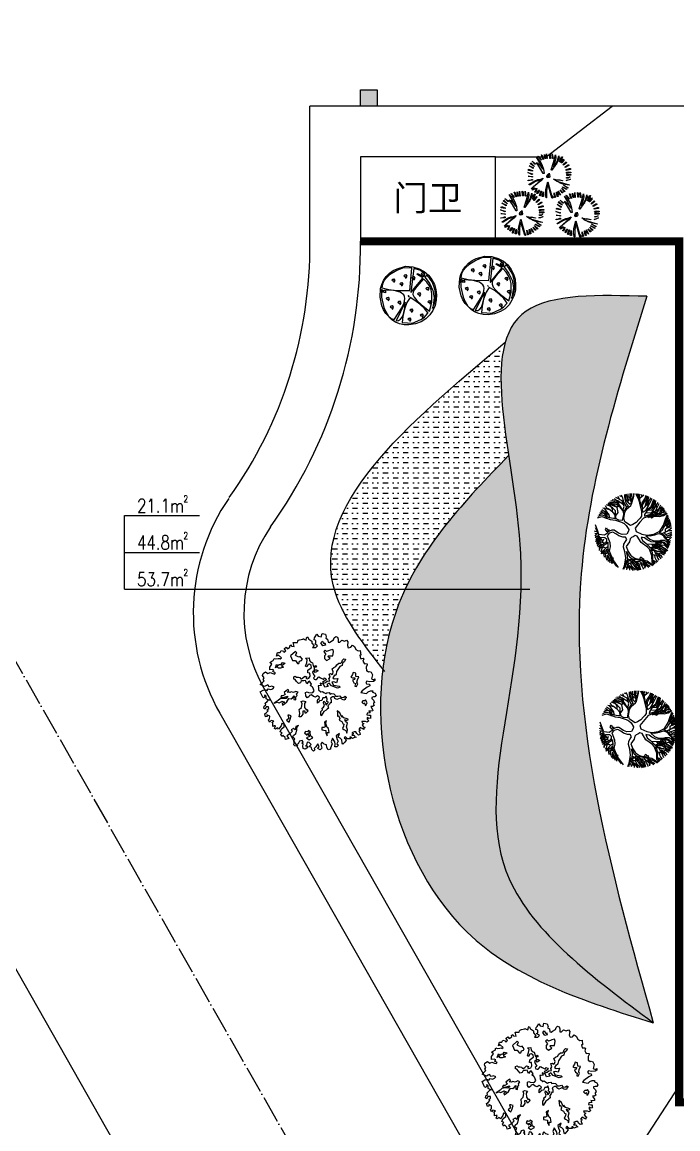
# Model space of a CAD drawing. Extents: x 1035948 to 1665131, y -158296 to 142149.
# Drawn here: x 1345155 to 1368461, y -59443 to -20117 of the extents above; entities that cross this region are included whole.
import ezdxf
from ezdxf.enums import TextEntityAlignment as Align

# ---------------------------------------------------------------- set-up
doc = ezdxf.new("R2010")
doc.units = 0
doc.header["$LTSCALE"] = 200
doc.header["$MEASUREMENT"] = 0
doc.linetypes.add('ACAD_ISO04W100', pattern=[30.5, 24, -3, 0.5, -3])
doc.layers.get('0').update_dxf_attribs({"linetype": 'CONTINUOUS'})
for name, color, linetype in [('CH3', 7, 'CONTINUOUS'), ('DL', 21, 'CONTINUOUS'), ('PUB_TEXT', 7, 'CONTINUOUS'), ('ZXX', 6, 'ACAD_ISO04W100'), ('合欢', 7, 'CONTINUOUS'), ('尾', 7, 'CONTINUOUS'), ('广玉兰', 7, 'CONTINUOUS'), ('枸骨球', 7, 'CONTINUOUS'), ('桂花', 7, 'CONTINUOUS'), ('紫鹃', 7, 'CONTINUOUS'), ('蜀桧柏', 7, 'CONTINUOUS')]:
    doc.layers.add(name, color=color, linetype=linetype)
doc.styles.add('_HZTXT', font='txt.shx', dxfattribs={"width": 0.8, "bigfont": 'hztxt.shx'})
doc.styles.add('H1', font='SimSun.ttf')

# ---------------------------------------------------------------- blocks, each defined once
blk = doc.blocks.new('ZW02')
at = {"layer": '广玉兰', "color": 3}
for p, q in [((-1127, 834), (-1456, 1053)), ((-1348, 1143), (-1127, 834)), ((-1039, 1258), (-1172, 1337)), ((-951, 1063), (-1039, 1258)), ((-951, 957), (-951, 1063))]:
    blk.add_line(p, q, dxfattribs=at)
for points in [[(-374, 1775), (-381, 1677), (-360, 1549), (-332, 1429), (-276, 1332), (-199, 1257), (-241, 1204), (-332, 1106), (-388, 994), (-486, 1069), (-570, 1204), (-676, 1362), (-879, 1384), (-1089, 1414)], [(-754, 1492), (-855, 1594)], [(-449, 1040), (-395, 1212), (-479, 1482), (-787, 1630)], [(-611, 1545), (-681, 1680)], [(-464, 1644), (-594, 1714)], [(-269, 1174), (-402, 1407), (-451, 1617), (-514, 1742)], [(152, 1824), (264, 1580), (313, 1444), (348, 1287), (425, 971), (432, 753), (367, 657), (296, 586), (173, 445), (18, 355), (-94, 310), (-367, 483), (-409, 633), (-358, 940), (-269, 1099), (-73, 1257), (-38, 1324), (60, 1700), (82, 1827)], [(39, 1827), (32, 1707), (-3, 1595), (-66, 1399), (-115, 1309), (-220, 1399), (-304, 1542), (-332, 1677), (-332, 1775)], [(-203, 1506), (-300, 1796)], [(-181, 1366), (-220, 1610), (-200, 1812)], [(-58, 1424), (-94, 1519), (-115, 1821)], [(-98, 1587), (-45, 1707), (-45, 1826)], [(201, 1820), (313, 1587), (418, 1174), (460, 1384), (621, 1625), (628, 1722)], [(369, 1617), (269, 1813)], [(318, 1718), (381, 1795)], [(337, 1494), (369, 1617), (543, 1756)], [(445, 1678), (444, 1782)], [(670, 1715), (663, 1572), (558, 1429), (467, 1272), (460, 1069), (495, 934), (635, 1024), (888, 1212), (1007, 1557)], [(462, 1060), (698, 1309), (773, 1673)], [(599, 1204), (729, 1699)], [(628, 1019), (740, 1204), (936, 1592)], [(710, 1364), (880, 1622)], [(-1285, 1257), (-1229, 1151), (-1117, 1099), (-984, 994), (-844, 825), (-818, 639), (-898, 639), (-1083, 666), (-1299, 753), (-1412, 791), (-1482, 791), (-1636, 731)], [(-1065, 1046), (-1397, 1132)], [(-1145, 1377), (-949, 1347), (-781, 1317), (-711, 1302), (-633, 1212), (-535, 1090), (-447, 966), (-429, 825), (-479, 551), (-647, 566), (-765, 622), (-802, 821), (-809, 1010), (-951, 1152), (-1065, 1222), (-1236, 1287)], [(-799, 754), (-677, 922), (-725, 1159), (-1092, 1399)], [(-803, 1200), (-1092, 1311)], [(-717, 1366), (-858, 1437), (-1031, 1482)], [(-417, 1282), (-549, 1384), (-697, 1482), (-964, 1528)], [(1035, 1519), (944, 1257), (916, 1159), (677, 994), (579, 825), (570, 745), (756, 807), (1084, 761), (1266, 776), (1322, 956), (1350, 1069), (1448, 1151)], [(644, 929), (853, 911), (1098, 1001), (1266, 1354)], [(705, 782), (1140, 889), (1266, 1054)], [(742, 1039), (916, 1046), (972, 1144), (1076, 1505)], [(762, 796), (1445, 1169)], [(939, 943), (1063, 1151), (1104, 1485)], [(1017, 859), (1203, 836), (1498, 1107)], [(1019, 1078), (1045, 1122), (1224, 1391)], [(1054, 985), (1203, 1061), (1408, 1211)], [(1244, 1091), (1340, 1283)], [(1469, 1129), (1378, 1046), (1357, 896), (1315, 806), (1385, 798), (1441, 829), (1617, 904)], [(1452, 958), (1509, 1087)], [(-1662, 672), (-1454, 738), (-1222, 648), (-1048, 586), (-800, 560), (-517, 462), (-394, 401), (-290, 303), (-171, 123), (-190, 38), (-269, -103), (-269, -103), (-486, -125), (-655, -50), (-865, 85), (-984, 85), (-1166, 10), (-1187, -58), (-1328, -148), (-1587, -125), (-1643, 32), (-1757, 343)], [(-1451, 889), (-1596, 818)], [(-1072, 673), (-1124, 844), (-1551, 903)], [(-1355, 876), (-1498, 989)], [(1640, 882), (1469, 761), (1280, 723), (1007, 738), (796, 753), (526, 648), (358, 462), (131, 175), (173, 17), (453, -103), (691, -148), (1007, -110), (1294, 40), (1476, 325), (1561, 611), (1666, 832)], [(1357, 896), (1553, 1024)], [(1404, 926), (1598, 954)], [(1687, 761), (1624, 633), (1532, 333), (1659, 348), (1806, 461)], [(1553, 399), (1645, 483), (1768, 595)], [(1611, 342), (1787, 534)], [(1641, 480), (1732, 689)], [(-1661, -6), (-1790, 40)], [(-1762, 220), (-1671, 32), (-1622, -155), (-1566, -216), (-1615, -238), (-1706, -328), (-1734, -403)], [(1813, 408), (1722, 333), (1568, 303), (1526, 288), (1462, 198), (1406, 70), (1266, -28), (1350, -43), (1504, -148), (1596, -306), (1792, -516)], [(1402, -78), (1645, 32), (1857, 199)], [(1564, -5), (1561, 153), (1659, 213), (1833, 351)], [(1620, 189), (1849, 257)], [(1687, 65), (1866, 70)], [(-1602, -83), (-1789, -65)], [(-1705, -73), (-1780, -194)], [(-1615, -238), (-1678, -193), (-1769, -281)], [(-1734, -463), (-1664, -336), (-1566, -261), (-1496, -238), (-1314, -253), (-1229, -328), (-1229, -441), (-1278, -516), (-1447, -614), (-1559, -696), (-1580, -824)], [(-1606, -291), (-1703, -558)], [(-1406, -505), (-1419, -411), (-1489, -328), (-1587, -441), (-1689, -600)], [(-1314, -537), (-1482, -478), (-1601, -591), (-1667, -660)], [(-1559, -876), (-1531, -756), (-1433, -666), (-1306, -591), (-1215, -546), (-1173, -478), (-1166, -569), (-1159, -696), (-1173, -869), (-1159, -952), (-1103, -1072), (-998, -1267), (-886, -1455), (-753, -1635)], [(-1411, -470), (-1356, -328)], [(-443, -1766), (-381, -1605), (-318, -1229), (-353, -944), (-416, -726), (-402, -569), (-325, -448), (-269, -351), (-325, -238), (-451, -238), (-641, -185), (-781, -80), (-924, -6), (-1101, -50), (-1198, -174), (-1075, -501), (-1061, -696), (-1103, -891), (-928, -1320), (-671, -1687)], [(1035, -1535), (930, -1432), (924, -1128), (809, -810), (720, -713), (411, -493), (229, -193), (131, -170), (39, -223), (-52, -268), (-115, -321), (-143, -463), (-304, -681), (-206, -929), (-80, -1117), (109, -1237), (376, -1305), (691, -1365), (831, -1462), (997, -1559)], [(1701, -749), (1582, -644), (1490, -531), (1294, -471), (1126, -478), (888, -463), (698, -373), (572, -276), (481, -268), (411, -253), (474, -403), (628, -523), (803, -696), (937, -801), (1133, -891), (1406, -921), (1568, -1004)], [(1778, -538), (1673, -433), (1540, -291), (1469, -185), (1364, -118), (1224, -88), (1049, -148), (839, -193), (642, -185), (817, -343), (1014, -426), (1259, -411), (1504, -478), (1722, -719)], [(1272, -414), (1350, -381), (1518, -381), (1666, -516), (1757, -626)], [(1500, -34), (1659, -193), (1866, -65)], [(1559, -243), (1638, -246), (1743, -261), (1863, -133)], [(1586, -120), (1868, -5)], [(1647, -361), (1764, -343), (1850, -252)], [(1714, -433), (1822, -408)], [(-1430, -604), (-1475, -553), (-1646, -714)], [(-1264, -764), (-1356, -711), (-1447, -779), (-1475, -891), (-1510, -937)], [(-1166, -704), (-1257, -764), (-1391, -899), (-1342, -1199)], [(-1328, -869), (-1285, -982), (-1278, -1139), (-1208, -1342)], [(53, -1830), (18, -1748), (-80, -1650), (-178, -1582), (-241, -1350), (-227, -1132), (-276, -929), (-136, -1169), (-3, -1274), (109, -1417), (285, -1582), (362, -1800)], [(663, -561), (944, -576), (1259, -584), (1399, -689), (1652, -846)], [(867, -749), (1127, -774), (1357, -819)], [(1547, -1027), (1350, -952), (1140, -929), (951, -884), (874, -831), (937, -974), (958, -1109), (951, -1297), (972, -1380), (1056, -1507)], [(902, -576), (972, -659), (1105, -689), (1266, -734), (1617, -906)], [(1042, -681), (1366, -695), (1675, -880)], [(1042, -906), (1077, -982), (1238, -1027), (1350, -1102), (1406, -1214)], [(1112, -704), (1268, -836), (1569, -986)], [(1154, -1004), (1266, -1154), (1350, -1274)], [(1231, -1027), (1343, -989), (1434, -1049), (1498, -1079)], [(1322, -636), (1498, -614), (1603, -696), (1680, -786)], [(1378, -786), (1560, -951)], [(-1124, -1057), (-1201, -1132), (-1159, -1282), (-1152, -1395)], [(-1166, -1109), (-1110, -1222), (-1065, -1455)], [(-1019, -1335), (-1061, -1357), (-1117, -1372)], [(-1019, -1229), (-1005, -1372), (-977, -1507)], [(-402, -1763), (-360, -1657), (-304, -1462), (-234, -1620), (-108, -1673), (4, -1793), (4, -1823)], [(-234, -1252), (-115, -1357), (-3, -1492), (243, -1823)], [(-150, -1312), (-52, -1274)], [(-73, -1425), (-87, -1507), (-24, -1620), (81, -1725), (131, -1815)], [(-17, -1274), (4, -1387), (124, -1522), (250, -1590), (320, -1763)], [(60, -1552), (145, -1597), (299, -1808)], [(404, -1785), (341, -1590), (327, -1537), (229, -1462), (81, -1335), (75, -1282), (201, -1297), (544, -1380), (726, -1455), (944, -1590)], [(166, -1402), (348, -1395), (453, -1485), (600, -1635), (579, -1725)], [(418, -1440), (383, -1530), (460, -1620), (509, -1733), (502, -1755)], [(467, -1365), (565, -1507), (782, -1665)], [(677, -1440), (649, -1515), (839, -1620)], [(965, -1342), (1042, -1365), (1140, -1440)], [(972, -1072), (1147, -1102), (1210, -1259), (1252, -1342)], [(1049, -1094), (1063, -1214), (1119, -1335), (1189, -1410)], [(-339, -1605), (-318, -1657), (-269, -1725), (-283, -1785)], [(-227, -1635), (-220, -1688), (-143, -1718), (-143, -1815)]]:
    blk.add_lwpolyline(points, dxfattribs=at)
at = {"layer": '广玉兰', "color": 6, "linetype": 'ByBlock'}
for points, elevation in [([(-172, 1689), (-105, 1573), (-71, 1614), (-47, 1521), (-146, 1497), (-231, 1614)], 4620), ([(-670, 1295), (-662, 1340), (-632, 1399), (-691, 1407), (-695, 1474), (-746, 1487), (-758, 1449), (-791, 1395), (-762, 1378), (-716, 1382), (-720, 1344), (-758, 1332), (-733, 1282), (-699, 1265), (-712, 1211), (-682, 1206), (-653, 1261)], 2310), ([(754, 1345), (763, 1391), (792, 1449), (733, 1458), (729, 1524), (678, 1537), (666, 1500), (633, 1445), (662, 1428), (708, 1433), (704, 1395), (666, 1382), (691, 1332), (725, 1315), (712, 1261), (742, 1257), (771, 1311)], 2310), ([(1009, 1345), (1076, 1228), (1110, 1269), (1135, 1177), (1035, 1153), (951, 1269)], 4620), ([(-1212, 741), (-1203, 786), (-1174, 845), (-1233, 853), (-1237, 920), (-1288, 933), (-1300, 895), (-1333, 841), (-1304, 824), (-1258, 828), (-1262, 790), (-1300, 778), (-1275, 728), (-1241, 711), (-1254, 656), (-1224, 652), (-1195, 707)], 2310), ([(728, 692), (783, 717), (825, 700), (867, 721), (887, 738), (934, 713), (887, 687), (896, 654), (934, 679), (980, 721), (1021, 788), (1072, 780), (1097, 801), (1130, 843), (1126, 767), (1164, 763), (1168, 826), (1193, 851), (1181, 876), (1210, 918), (1168, 935), (1118, 914), (1068, 922), (1043, 910), (992, 918), (1021, 947), (1009, 972), (967, 947), (929, 914), (951, 872), (904, 843), (871, 843), (858, 809), (934, 818), (1005, 834), (967, 788), (917, 792), (846, 780), (808, 751)], 2310), ([(-1226, 194), (-1159, 77), (-1125, 118), (-1101, 26), (-1200, 1), (-1284, 118)], 4620), ([(1675, 282), (1683, 327), (1712, 386), (1654, 394), (1650, 461), (1599, 474), (1587, 436), (1553, 382), (1583, 365), (1629, 369), (1625, 331), (1587, 319), (1612, 269), (1645, 252), (1633, 198), (1662, 193), (1692, 248)], 2310), ([(-1527, -418), (-1519, -372), (-1489, -314), (-1548, -306), (-1552, -239), (-1603, -226), (-1615, -263), (-1648, -318), (-1619, -335), (-1573, -330), (-1577, -368), (-1615, -381), (-1590, -431), (-1556, -448), (-1569, -502), (-1539, -506), (-1510, -452)], 2310), ([(898, -749), (953, -724), (994, -741), (1036, -720), (1057, -703), (1103, -728), (1057, -754), (1066, -787), (1103, -761), (1150, -720), (1191, -653), (1242, -661), (1267, -640), (1300, -598), (1296, -674), (1334, -678), (1338, -615), (1363, -590), (1351, -565), (1380, -523), (1338, -506), (1288, -527), (1237, -519), (1212, -531), (1162, -523), (1191, -494), (1179, -469), (1137, -494), (1099, -527), (1120, -569), (1074, -598), (1041, -598), (1028, -632), (1103, -623), (1175, -607), (1137, -653), (1087, -649), (1016, -661), (978, -690)], 2310), ([(1729, -570), (1737, -524), (1766, -466), (1708, -457), (1704, -390), (1653, -377), (1641, -415), (1608, -469), (1637, -486), (1683, -482), (1679, -520), (1641, -533), (1666, -582), (1699, -600), (1687, -654), (1717, -658), (1746, -603)], 2310), ([(-1429, -887), (-1371, -937), (-1321, -896), (-1237, -887), (-1195, -812), (-1077, -846), (-1161, -913), (-1228, -954), (-1144, -997), (-1271, -1038), (-1362, -1038), (-1396, -971), (-1472, -1030)], 4620), ([(1170, -972), (1237, -1089), (1271, -1048), (1295, -1140), (1195, -1165), (1111, -1048)], 4620), ([(-935, -1350), (-926, -1304), (-897, -1246), (-955, -1237), (-960, -1170), (-1010, -1158), (-1022, -1195), (-1056, -1250), (-1027, -1267), (-980, -1262), (-985, -1300), (-1022, -1313), (-997, -1363), (-964, -1380), (-977, -1434), (-947, -1438), (-918, -1383)], 2310), ([(-267, -1335), (-208, -1385), (-158, -1344), (-74, -1335), (-33, -1260), (85, -1294), (1, -1361), (-66, -1402), (18, -1445), (-109, -1486), (-200, -1486), (-234, -1419), (-310, -1478)], 4620), ([(413, -1171), (480, -1287), (514, -1246), (538, -1339), (438, -1363), (354, -1246)], 4620), ([(615, -1577), (624, -1531), (653, -1473), (595, -1464), (590, -1397), (540, -1384), (528, -1422), (494, -1476), (523, -1493), (570, -1489), (565, -1527), (528, -1540), (553, -1589), (586, -1607), (573, -1661), (603, -1665), (632, -1610)], 2310)]:
    blk.add_lwpolyline(points, close=True, dxfattribs=dict(at, elevation=elevation))
at = {"layer": '广玉兰', "color": 3, "width": 0.8, "flags": 9}
for tag, p in [('XSIZE', (-321, -249)), ('XSIZE', (-274, -93)), ('YSIZE', (196, -1)), ('YSIZE', (644, -151))]:
    blk.add_attdef(tag, p, '', height=0.72, dxfattribs=at)
blk = doc.blocks.new('ZW04')
at = {"layer": '合欢', "color": 3, "linetype": 'ByBlock', "elevation": 4620}
for points in [[(-149, -2071), (-241, -2195), (-299, -2255), (-275, -2313), (-333, -2364), (-399, -2296), (-409, -2221), (-508, -2170), (-433, -2102), (-501, -2020), (-583, -1996), (-627, -2170), (-627, -2129), (-566, -2212), (-675, -2287), (-751, -2255), (-760, -2163), (-751, -2088), (-811, -2044), (-751, -2003), (-794, -1935), (-901, -1962), (-952, -2071), (-1020, -2095), (-986, -2163), (-1085, -2153), (-1129, -2112), (-1112, -2027), (-1129, -1952), (-1085, -1870), (-1129, -1828), (-1194, -1819), (-1146, -1727), (-1054, -1644), (-1010, -1518), (-1003, -1409), (-935, -1317), (-1044, -1358), (-1078, -1501), (-1146, -1450), (-1245, -1501), (-1187, -1559), (-1304, -1676), (-1420, -1744), (-1338, -1853), (-1471, -1894), (-1488, -1811), (-1573, -1727), (-1621, -1768), (-1665, -1676), (-1604, -1627), (-1689, -1576), (-1638, -1460), (-1522, -1375), (-1529, -1266), (-1621, -1249), (-1648, -1341), (-1748, -1477), (-1798, -1416), (-1874, -1467), (-1915, -1450), (-1881, -1341), (-1932, -1334), (-1990, -1358), (-1990, -1300), (-1990, -1232), (-2024, -1200), (-1949, -1142), (-2058, -1125), (-2116, -1183), (-2157, -1091), (-2116, -1057), (-2107, -948), (-2225, -897), (-2216, -958), (-2276, -973), (-2308, -849), (-2250, -815), (-2174, -723), (-2225, -682), (-2150, -638), (-2157, -572), (-2259, -572), (-2301, -665), (-2352, -614), (-2342, -539), (-2267, -488), (-2291, -412), (-2216, -354), (-2140, -262), (-2124, -313), (-2250, -245), (-2250, -129), (-2318, -95), (-2301, -153), (-2359, -194), (-2393, -170), (-2492, 39), (-2383, 114), (-2267, 123), (-2216, 97), (-2167, 165), (-2065, 140), (-1983, 172), (-1932, 233), (-2024, 274), (-2124, 250), (-2191, 332), (-2242, 298), (-2318, 264), (-2492, 342), (-2410, 424), (-2335, 492), (-2383, 550), (-2335, 608), (-2400, 708), (-2376, 793), (-2276, 861), (-2184, 793), (-2092, 834), (-1990, 793), (-1915, 768), (-1874, 817), (-1990, 875), (-1939, 926), (-2000, 953), (-2107, 936), (-2107, 1052), (-2024, 1168), (-2107, 1236), (-2031, 1287), (-1966, 1319), (-1932, 1404), (-1881, 1379), (-1772, 1394), (-1714, 1404), (-1689, 1379), (-1631, 1428), (-1757, 1530), (-1832, 1496), (-1789, 1646), (-1689, 1646), (-1648, 1721), (-1556, 1697), (-1529, 1639), (-1454, 1714), (-1512, 1796), (-1512, 1806), (-1447, 1855), (-1389, 1789), (-1287, 1855), (-1296, 1906), (-1245, 1947), (-1221, 1898), (-1112, 1889), (-1153, 2049), (-1071, 2049), (-986, 2049), (-969, 2097), (-935, 2148), (-894, 2158), (-760, 2182), (-743, 2206), (-726, 2189), (-634, 2141), (-610, 2233), (-576, 2274), (-525, 2182), (-399, 2097), (-399, 2015), (-307, 1906), (-367, 1847), (-231, 1847), (-166, 1906), (-282, 1990), (-231, 2022), (-231, 2124), (-307, 2158), (-292, 2240), (-258, 2274), (-190, 2383), (-139, 2308), (-16, 2274), (18, 2417), (152, 2391), (186, 2281), (169, 2223), (244, 2189), (261, 2066), (319, 2049), (370, 2083), (487, 2158), (513, 2240), (571, 2291), (639, 2264), (664, 2189), (671, 2056), (739, 2066), (814, 2141), (930, 2097), (1015, 2148), (1066, 2073), (1049, 1930), (1081, 1838), (1183, 1855), (1248, 1940), (1333, 1889), (1391, 1763), (1483, 1704), (1568, 1721), (1585, 1537), (1551, 1530), (1576, 1404), (1627, 1404), (1692, 1411), (1709, 1387), (1709, 1379), (1678, 1287), (1736, 1185), (1767, 1195), (1852, 1185), (1852, 1135), (1811, 1052), (1818, 902), (1845, 902), (1903, 861), (1944, 868), (2012, 844), (2061, 734), (2020, 574), (2112, 533), (2163, 574), (2163, 499), (2104, 465), (1952, 448), (1835, 475), (1794, 424), (1828, 373), (1944, 356), (1952, 291), (1845, 233), (1644, 80), (1593, 22), (1818, -27), (1886, 39), (1978, 89), (2078, 80), (2071, 31)], [(2071, 31), (2170, -10), (2211, -95), (2163, -163), (2104, -163), (2037, -180), (2037, -221), (2112, -296), (2146, -395), (2104, -412), (2104, -454), (2136, -505), (2071, -555), (2003, -546), (2012, -580), (2071, -672), (2078, -730), (2003, -747), (1920, -723), (1969, -815), (1845, -822), (1835, -890), (1920, -907), (1986, -907), (1978, -999), (1995, -1023), (1920, -1040), (1852, -999), (1852, -1065), (1920, -1133), (1852, -1183), (1784, -1167), (1719, -1167), (1634, -1157), (1651, -1217), (1719, -1249), (1651, -1310), (1709, -1385), (1767, -1409), (1719, -1433), (1719, -1491), (1644, -1450), (1568, -1409), (1508, -1484), (1576, -1518), (1517, -1542), (1551, -1618), (1568, -1693), (1493, -1710), (1425, -1651), (1391, -1584), (1316, -1584), (1224, -1618), (1292, -1651), (1224, -1719), (1326, -1719), (1350, -1785), (1401, -1802), (1309, -1828), (1248, -1853), (1200, -1802), (1149, -1795), (1173, -1860), (1091, -1870), (1040, -1870), (1006, -1819), (964, -1778), (913, -1819), (964, -1870), (998, -1921), (940, -2003), (865, -2078), (838, -2044), (821, -1911), (746, -1843), (671, -1795), (722, -1651), (588, -1744), (613, -1870), (671, -1962), (622, -2071), (688, -2129), (613, -2187), (537, -2187), (554, -2088), (537, -1986), (438, -1836), (387, -1986), (421, -2071), (353, -2246), (363, -2287), (261, -2313), (212, -2221), (195, -2112), (103, -2078), (18, -2003), (-33, -2088), (11, -2246), (-64, -2313), (-149, -2262), (-108, -2180), (-149, -2071)]]:
    blk.add_lwpolyline(points, dxfattribs=at)
at = {"layer": '合欢', "color": 6, "linetype": 'ByBlock', "elevation": 4620}
for points in [[(28, 2107), (94, 1990), (129, 2031), (153, 1939), (53, 1914), (-31, 2031)], [(-813, 1314), (-785, 1370), (-869, 1482), (-925, 1454), (-1037, 1509), (-1066, 1538), (-1009, 1622), (-1066, 1679), (-1263, 1509), (-1179, 1314), (-1066, 1314), (-982, 1201), (-925, 1201), (-898, 1286)], [(114, 1398), (199, 1314), (339, 1398), (255, 1482), (283, 1509), (452, 1509), (479, 1679), (452, 1763), (339, 1735), (283, 1706), (199, 1679), (142, 1735), (87, 1679), (171, 1567), (114, 1509)], [(-1831, 1161), (-1773, 1111), (-1723, 1152), (-1639, 1161), (-1597, 1236), (-1479, 1202), (-1563, 1135), (-1630, 1094), (-1546, 1051), (-1673, 1010), (-1764, 1010), (-1798, 1077), (-1874, 1018)], [(1434, 441), (1451, 532), (1510, 649), (1393, 666), (1384, 800), (1283, 826), (1259, 750), (1192, 642), (1250, 608), (1343, 616), (1335, 541), (1259, 515), (1309, 416), (1376, 381), (1350, 273), (1410, 265), (1469, 374)], [(-1924, -422), (-1814, -371), (-1731, -405), (-1647, -364), (-1606, -330), (-1513, -379), (-1606, -431), (-1589, -498), (-1513, -446), (-1421, -364), (-1338, -230), (-1237, -245), (-1187, -204), (-1120, -120), (-1128, -271), (-1053, -280), (-1044, -154), (-994, -103), (-1019, -53), (-960, 31), (-1044, 64), (-1144, 22), (-1245, 39), (-1295, 14), (-1396, 31), (-1338, 89), (-1362, 139), (-1446, 89), (-1522, 22), (-1479, -62), (-1572, -120), (-1639, -120), (-1664, -187), (-1513, -170), (-1371, -137), (-1446, -230), (-1546, -221), (-1689, -245), (-1764, -304)], [(-642, -355), (-701, -431), (-692, -597), (-617, -699), (-584, -664), (-558, -748), (-651, -840), (-684, -740), (-768, -748), (-759, -857), (-843, -974), (-919, -974), (-885, -832), (-910, -673), (-818, -597), (-793, -446), (-826, -355), (-751, -321)], [(1853, -397), (1786, -280), (1745, -321), (1678, -321), (1627, -371), (1694, -438), (1745, -405), (1761, -513), (1803, -489)], [(1008, -1375), (1049, -1226), (965, -1159), (941, -1083), (1000, -1116), (1091, -1075), (1032, -1049), (898, -1008), (823, -924), (814, -982), (732, -815), (630, -723), (639, -824), (648, -958), (689, -915), (740, -1033), (706, -1107), (814, -1159), (857, -1241), (907, -1267), (890, -1351), (840, -1451), (898, -1485), (991, -1535), (1024, -1636), (1049, -1502)], [(-1318, -1187), (-1290, -1102), (-1234, -933), (-1318, -906), (-1375, -906), (-1347, -991), (-1347, -1046), (-1431, -1102)], [(226, -1608), (310, -1608), (283, -1440), (226, -1411), (171, -1243), (199, -1130), (114, -1187), (142, -1383), (87, -1411), (2, -1411), (2, -1495), (171, -1524), (171, -1637), (226, -1749)], [(-441, -1753), (-467, -1660), (-517, -1627), (-450, -1593), (-534, -1526), (-575, -1576), (-660, -1561), (-701, -1627), (-593, -1712), (-575, -1645), (-500, -1770), (-617, -1828), (-508, -1912), (-357, -1820)]]:
    blk.add_lwpolyline(points, close=True, dxfattribs=at)
at = {"layer": '合欢', "color": 3, "linetype": 'ByBlock', "elevation": 4620}
blk.add_lwpolyline([(-131, 206), (-131, 131), (-31, 39), (28, 64), (94, 22), (170, -20), (211, 5), (304, 14), (345, -45), (412, -28), (496, -36), (546, -87), (563, -129), (656, -137), (732, -112), (807, -187), (898, -170), (957, -137), (1000, -170), (991, -196), (941, -237), (965, -263), (907, -288), (840, -263), (747, -213), (689, -245), (622, -271), (539, -221), (522, -154), (447, -154), (354, -213), (388, -297), (388, -405), (345, -397), (313, -455), (254, -530), (278, -623), (220, -656), (179, -706), (94, -757), (-14, -932), (-31, -874), (-31, -757), (28, -690), (19, -614), (77, -580), (112, -513), (70, -405), (86, -330), (129, -379), (187, -431), (153, -463), (196, -481), (278, -379), (204, -355), (220, -254), (179, -129), (129, -196), (53, -204), (3, -312), (-89, -321), (-106, -364), (-173, -422), (-173, -312), (-139, -237), (-115, -263), (-81, -179), (-173, -120), (-249, -170), (-333, -146), (-416, -79), (-500, -103), (-526, -154), (-593, -196), (-642, -120), (-651, 14), (-593, 47), (-541, 22), (-424, -3), (-357, 22), (-307, 89), (-357, 215), (-392, 247), (-467, 307), (-416, 357), (-500, 474), (-550, 433), (-608, 374), (-660, 508), (-726, 491), (-809, 491), (-843, 457), (-860, 407), (-943, 381), (-1019, 465), (-1077, 550), (-1137, 558), (-1137, 649), (-1070, 675), (-1027, 634), (-943, 642), (-876, 625), (-869, 591), (-818, 575), (-759, 616), (-684, 675), (-601, 649), (-642, 599), (-593, 575), (-517, 599), (-467, 683), (-483, 809), (-567, 817), (-558, 926), (-467, 993), (-407, 1027), (-424, 1111), (-491, 1169), (-550, 1152), (-601, 1060), (-651, 1085), (-601, 1219), (-584, 1345), (-651, 1411), (-508, 1420), (-500, 1319), (-459, 1260), (-374, 1228), (-325, 1060), (-249, 1111), (-215, 1051), (-299, 1035), (-299, 943), (-215, 943), (-148, 901), (-258, 826), (-307, 901), (-366, 850), (-340, 776), (-273, 666), (-333, 616), (-307, 558), (-258, 550), (-215, 541), (-115, 649), (-48, 616), (86, 550), (103, 608), (161, 591), (196, 541), (112, 483), (36, 448), (86, 398), (153, 424), (220, 483), (330, 491), (295, 575), (345, 634), (304, 768), (354, 792), (421, 750), (455, 776), (472, 850), (421, 977), (488, 1027), (581, 1068), (613, 1144), (697, 1202), (773, 1202), (814, 1245), (840, 1327), (898, 1379), (974, 1370), (924, 1278), (848, 1202), (831, 1118), (732, 1068), (606, 876), (589, 768), (555, 701), (522, 716), (455, 616), (514, 575), (656, 591), (598, 416), (488, 448), (412, 433), (479, 314), (715, 273), (756, 232), (639, 198), (397, 290), (304, 390), (211, 340), (271, 256), (129, 232), (70, 349), (-57, 390), (-14, 299), (-98, 290), (-148, 282)], close=True, dxfattribs=at)
blk = doc.blocks.new('ZW05')
at = {"layer": '桂花', "color": 3, "linetype": 'Continuous'}
for points in [[(-114, 1934), (376, 1896), (799, 1768), (1153, 1579), (1447, 1330), (1682, 1028), (1848, 703), (1953, 349), (1991, -21), (1976, -391), (1893, -753), (1742, -1085), (1538, -1395), (1274, -1659), (949, -1862), (557, -2006), (112, -2074), (-220, -2059), (-530, -1991), (-809, -1878), (-1058, -1719), (-1465, -1296), (-1624, -1047), (-1737, -776), (-1866, -187), (-1828, 409), (-1745, 696), (-1616, 968), (-1443, 1224), (-1224, 1451), (-975, 1639), (-703, 1768), (-114, 1934)], [(-266, 1836), (-718, 1639), (-1209, 1337), (-1420, 1149), (-1594, 945), (-1707, 711), (-1752, 455), (-1722, 455), (-1262, 341), (-786, 288), (165, 273), (316, 1813), (-266, 1836)], [(436, 1783), (240, 152), (263, 152), (1040, 1103), (1040, 1156), (663, 1360), (693, 1405), (693, 1436), (1093, 1232), (1115, 1232), (1115, 1254), (1146, 1254), (1191, 1405), (1033, 1549), (851, 1662), (436, 1783)], [(1115, 1081), (640, 553), (482, 356), (391, 183), (384, 9), (466, -187), (655, -413), (965, -700), (1523, -1130), (1682, -519), (1682, 54), (1621, 326), (1508, 590), (1342, 839), (1115, 1081)], [(1319, 1330), (1191, 1179), (1221, 1156), (1531, 741), (1750, 288), (1840, -210), (1765, -753), (1719, -957), (1719, -934), (1840, -647), (1916, -346), (1931, -36), (1893, 281), (1818, 575), (1689, 862), (1523, 1119), (1319, 1330)], [(-1775, 349), (-1760, -187), (-1601, -874), (-1465, -1191), (-1299, -1462), (-1103, -1643), (-869, -1712), (-869, -1689), (-364, -897), (-213, -564), (-160, -270), (-182, -142), (-243, -28), (-484, 152), (-907, 266), (-1548, 304), (-1548, 273), (-1473, 152), (-1495, 152), (-1495, 122), (-1699, 152), (-1699, 175), (-1722, 175), (-1699, 228), (-1601, 251), (-1775, 349)], [(-137, -526), (-771, -1787), (-598, -1780), (-462, -1689), (-348, -1545), (-266, -1349), (-167, -911), (-137, -526)], [(187, -202), (-32, -534), (-198, -1002), (-303, -1493), (-341, -1915), (-318, -1915), (361, -1960), (919, -1712), (1168, -1545), (1380, -1304), (1417, -1281), (1176, -964), (859, -663), (519, -398), (187, -202)], [(59, -74), (134, -149), (59, -74)]]:
    blk.add_lwpolyline(points, dxfattribs=at)
at = {"layer": '桂花', "color": 51, "linetype": 'ByBlock', "elevation": 4620}
for points in [[(-828, 958), (-895, 1075), (-936, 1033), (-1003, 1033), (-1054, 983), (-987, 916), (-936, 949), (-920, 841), (-877, 865)], [(-294, 712), (-361, 829), (-403, 787), (-470, 787), (-521, 737), (-454, 670), (-403, 703), (-387, 595), (-344, 619)], [(-21, 1245), (-88, 1361), (-129, 1320), (-196, 1320), (-247, 1270), (-180, 1203), (-129, 1236), (-113, 1128), (-71, 1152)], [(540, 1122), (473, 1239), (431, 1197), (364, 1197), (313, 1147), (380, 1080), (431, 1113), (447, 1005), (490, 1029)], [(1169, 1381), (1102, 1498), (1060, 1457), (993, 1457), (942, 1407), (1009, 1340), (1060, 1373), (1076, 1264), (1119, 1289)], [(923, 15), (856, 132), (814, 90), (747, 90), (696, 41), (763, -26), (814, 6), (830, -102), (873, -78)], [(1483, 384), (1416, 501), (1375, 459), (1308, 459), (1257, 409), (1324, 343), (1375, 375), (1391, 267), (1433, 291)], [(-1224, -299), (-1291, -182), (-1332, -224), (-1399, -224), (-1451, -274), (-1384, -341), (-1332, -308), (-1317, -416), (-1274, -392)], [(-417, -559), (-484, -442), (-526, -483), (-593, -483), (-644, -533), (-577, -600), (-526, -567), (-510, -676), (-467, -652)], [(1634, -518), (1567, -401), (1525, -442), (1458, -442), (1407, -492), (1474, -559), (1525, -526), (1541, -635), (1584, -611)], [(-937, -873), (-1004, -756), (-1045, -798), (-1112, -798), (-1164, -848), (-1097, -914), (-1045, -882), (-1030, -990), (-987, -966)], [(389, -1092), (322, -975), (281, -1016), (214, -1016), (163, -1066), (230, -1133), (281, -1100), (297, -1209), (339, -1184)], [(1100, -1433), (1033, -1317), (992, -1358), (925, -1358), (874, -1408), (941, -1475), (992, -1442), (1008, -1550), (1051, -1526)], [(266, -1707), (199, -1590), (158, -1631), (91, -1631), (40, -1681), (107, -1748), (158, -1715), (174, -1823), (216, -1799)]]:
    blk.add_lwpolyline(points, close=True, dxfattribs=at)
blk = doc.blocks.new('ZW11')
at = {"layer": '枸骨球', "color": 85, "linetype": 'Continuous'}
for points in [[(-1686, 1297), (-1320, 931), (-1384, 967), (-1723, 1178), (-1686, 1297)], [(-1567, 1452), (-1229, 1178), (-1229, 1150), (-1293, 1150), (-1567, 1452)], [(-1137, 1845), (-826, 1553), (-588, 1132), (-433, 675), (-378, 235), (-469, 235), (-826, 848), (-1146, 1333), (-991, 1242), (-799, 1059), (-625, 848), (-561, 693), (-533, 693), (-817, 1278), (-1137, 1845)], [(-954, 1937), (-625, 1544), (-680, 1571), (-991, 1909), (-954, 1937)], [(-652, 2065), (-588, 2065), (-442, 1608), (-497, 1635), (-652, 2065)], [(-351, 2120), (-222, 1699), (-286, 1699), (-286, 1727), (-314, 1727), (-351, 2120)], [(-131, 2184), (-76, 1727), (-76, 1699), (-104, 1699), (-131, 2184)], [(143, 2184), (235, 2120), (263, 1727), (171, 1727), (143, 2184)], [(747, 2065), (775, 1781), (720, 1480), (555, 931), (537, 876), (720, 1086), (747, 1086), (381, 565), (354, 565), (354, 601), (327, 601), (546, 1315), (747, 2065)], [(418, 2184), (509, 1699), (445, 1699), (418, 2184)], [(1086, 1974), (1113, 1727), (1012, 1507), (875, 1297), (811, 1086), (747, 1086), (747, 1113), (958, 1525), (1086, 1974)], [(1333, 1882), (1424, 1882), (1241, 1388), (1150, 1388), (1177, 1480), (1333, 1882)], [(1543, 1662), (1607, 1571), (1360, 1297), (1360, 1269), (1296, 1269), (1296, 1360), (1543, 1662)], [(1790, 1388), (1845, 1297), (1543, 1059), (1543, 1086), (1516, 1086), (1543, 1150), (1790, 1388)], [(2028, 1113), (2064, 1022), (1699, 812), (1699, 903), (2028, 1113)], [(-1997, 327), (-1540, 199), (-1540, 171), (-1567, 171), (-1567, 144), (-1595, 144), (-1997, 327)], [(-1906, 656), (-1540, 537), (-1540, 473), (-1933, 537), (-1933, 601), (-1906, 656)], [(-1869, 995), (-1448, 812), (-1448, 720), (-1869, 995)], [(107, 263), (171, -48), (107, -167), (-58, -167), (-122, -76), (-85, 62), (6, 181), (107, 235), (107, 263)], [(52, 144), (52, 107), (-76, -167), (-76, -194), (52, -48), (52, 144)], [(2119, 720), (2211, 720), (2211, 629), (1790, 537), (1790, 629), (2119, 720)], [(2001, 382), (2275, 354), (2275, 290), (2183, 290), (1881, 235), (1845, 263), (1817, 290), (1845, 354), (2001, 382)], [(1881, 144), (2275, 144), (2275, 53), (1881, 16), (1881, 53), (1845, 107), (1881, 144)], [(-1960, -39), (-1567, -76), (-1540, -76), (-1540, -130), (-1960, -39)], [(-1631, -350), (-1540, -350), (-1540, -441), (-1960, -496), (-1960, -441), (-1933, -441), (-1631, -377), (-1631, -350)], [(-469, -222), (-689, -496), (-1064, -798), (-1411, -1082), (-1521, -1210), (-1567, -1320), (-1595, -1292), (-1631, -1292), (-1595, -1228), (-680, -405), (-652, -377), (-1229, -570), (-1759, -881), (-1842, -899), (-1869, -899), (-1842, -835), (-1311, -496), (-1000, -368), (-716, -314), (-469, -222)], [(-12, -588), (226, -1430), (354, -1905), (473, -2115), (473, -2179), (445, -2179), (445, -2207), (418, -2207), (418, -2179), (381, -2179), (16, -899), (-12, -899), (-12, -926), (-94, -1219), (-131, -1530), (-131, -2179), (-168, -2179), (-168, -2143), (-250, -1768), (-213, -1356), (-12, -588)], [(564, -314), (994, -405), (1022, -405), (1022, -441), (784, -405), (784, -469), (811, -469), (967, -533), (967, -561), (903, -561), (564, -314)], [(967, -561), (2092, -899), (2092, -926), (1488, -816), (1205, -716), (967, -561)], [(1058, -405), (1452, -469), (1452, -496), (1058, -405)], [(1452, -1082), (1845, -1292), (1845, -1356), (1424, -1109), (1452, -1082)], [(1543, -926), (1973, -1137), (1973, -1201), (1543, -926)], [(2211, -314), (2092, -387), (1946, -441), (1790, -469), (2211, -314)], [(2183, -103), (2001, -213), (1900, -240), (1845, -222), (1817, -167), (2028, -167), (2183, -103)], [(-1265, -1173), (-1229, -1265), (-1540, -1411), (-1503, -1320), (-1265, -1173)], [(-1110, -1228), (-1201, -1594), (-1293, -1594), (-1293, -1539), (-1265, -1539), (-1110, -1228)], [(-927, -1411), (-835, -1411), (-1018, -1750), (-1018, -1777), (-1046, -1750), (-1082, -1750), (-1082, -1722), (-927, -1411)], [(-716, -1503), (-625, -1503), (-744, -1960), (-808, -1960), (-808, -1932), (-835, -1932), (-716, -1503)], [(-469, -1567), (-442, -2051), (-533, -2051), (-533, -2024), (-561, -2024), (-469, -1567)], [(601, -1686), (747, -2115), (720, -2115), (720, -2143), (656, -2143), (601, -1686)], [(839, -1594), (903, -1594), (994, -2051), (930, -2051), (930, -2024), (903, -2024), (839, -1594)], [(1022, -1503), (1241, -1905), (1177, -1868), (1150, -1868), (1022, -1503)], [(1205, -1384), (1479, -1631), (1479, -1686), (1388, -1686), (1205, -1384)], [(1360, -1228), (1699, -1539), (1634, -1539), (1634, -1567), (1607, -1539), (1360, -1228)]]:
    blk.add_lwpolyline(points, dxfattribs=at)

msp = doc.modelspace()

# ---------------------------------------------------------------- hatches: boundary and pattern name
at = {"layer": 'CH3'}
h = msp.add_hatch(color=256, dxfattribs=at)
h.paths.add_polyline_path([(1357181.6495, -16492.98279), (1357769.6495, -16492.98279), (1357769.6495, -15904.98279), (1357181.6495, -15904.98279)])
h.paths.add_polyline_path([(1357181.6495, -22516.98279), (1357181.6495, -23104.98279), (1357769.6495, -23104.98279), (1357769.6495, -22516.98279)])
at = {"layer": '尾', "ltscale": 20}
h = msp.add_hatch(dxfattribs=at)
h.set_pattern_fill('MUDST', color=3, scale=720, style=0)
h.set_pattern_definition([(0, (765059.81, -30549.79), (360, 180), [180, -180, 0, -180, 0, -180])])
edge = h.paths.add_edge_path()
edge.add_spline(control_points=[(1357976.19711, -43104.89505), (1358075.11007, -42291.34726), (1358794.81283, -39301.0647), (1360896.94397, -37124.13844), (1362446.05111, -35519.91313)], knot_values=[0, 0, 0, 0, 1946.0845206921, 7397.3730487987, 7397.3730487987, 7397.3730487987, 7397.3730487987], degree=3, periodic=0)
edge.add_spline(control_points=[(1362446.05111, -35519.91313), (1362214.24815, -33951.30644), (1362032.36777, -32506.70325), (1362327.97194, -31487.07888)], knot_values=[5105.717410567, 5105.717410567, 5105.717410567, 5105.717410567, 8402.5851262834, 8402.5851262834, 8402.5851262834, 8402.5851262834], degree=3, periodic=0)
edge.add_spline(control_points=[(1362327.97194, -31487.07888), (1358814.87166, -34431.17817), (1354258.50046, -38249.5745), (1357273.43498, -42200.12231), (1357976.19711, -43104.89505)], knot_values=[86.1364195556, 86.1364195556, 86.1364195556, 86.1364195556, 9056.1452560192, 11719.9318419493, 11719.9318419493, 11719.9318419493, 11719.9318419493], degree=3, periodic=0)
at = {"layer": '紫鹃', "ltscale": 20}
h = msp.add_hatch(dxfattribs=at)
h.set_pattern_fill('HEX', color=41, scale=720, style=0)
h.set_pattern_definition([(0, (765059.81, -30549.79), (0, 155.884573), [90, -180]), (120, (765059.81, -30549.79), (-135, -77.942286), [90, -180]), (60, (765149.81, -30549.79), (-135, 77.942286), [90, -180])])
edge = h.paths.add_edge_path()
edge.add_spline(control_points=[(1367588.43937, -55677.59209), (1365447.44594, -54075.34898), (1359886.69793, -49913.88353), (1363590.13534, -42698.72349), (1362613.51293, -36653.12443), (1362446.05111, -35519.91313)], knot_values=[8402.5851262834, 8402.5851262834, 8402.5851262834, 8402.5851262834, 14436.7951145864, 24075.0859297199, 26456.8478951657, 26456.8478951657, 26456.8478951657, 26456.8478951657], degree=3, periodic=0)
edge.add_spline(control_points=[(1362446.05111, -35519.91313), (1360896.94397, -37124.13844), (1356526.68287, -41649.89611), (1358772.8529, -52905.21461), (1365149.82564, -54910.6825), (1367588.43937, -55677.59209)], knot_values=[0, 0, 0, 0, 5451.2885281066, 15378.8938562655, 21526.0212760008, 21526.0212760008, 21526.0212760008, 21526.0212760008], degree=3, periodic=0)
at = {"layer": '蜀桧柏', "ltscale": 20}
h = msp.add_hatch(dxfattribs=at)
h.set_pattern_fill('CROSS', color=60, scale=576, style=0)
h.set_pattern_definition([(0, (765059.81, -30549.79), (144, 144), [72, -216]), (90, (765095.81, -30585.79), (-144, 144), [72, -216])])
edge = h.paths.add_edge_path()
edge.add_spline(control_points=[(1367588.43937, -55677.59209), (1366090.90249, -50334.92873), (1363654.4229, -41642.46149), (1366330.99781, -33137.71129), (1367362.46573, -29860.24765)], knot_values=[0, 0, 0, 0, 13467.7395165934, 21911.8961701153, 21911.8961701153, 21911.8961701153, 21911.8961701153], degree=3, periodic=0)
edge.add_spline(control_points=[(1367362.46573, -29860.24765), (1365663.44573, -29811.91685), (1360580.50593, -29667.3261), (1364574.30255, -40781.33617), (1359886.69793, -49913.88353), (1365447.44594, -54075.34898), (1367588.43937, -55677.59209)], knot_values=[0, 0, 0, 0, 3604.7685191829, 10784.3470917293, 20422.6379068627, 26456.8478951657, 26456.8478951657, 26456.8478951657, 26456.8478951657], degree=3, periodic=0)

# ---------------------------------------------------------------- linework, layer by layer
for p, q in [((1348799.2716, -40266.90219, 27056.10778), (1348799.2716, -37649.62227, 27056.10778)), ((1348799.2716, -37649.62227, 27056.10778), (1351464.92482, -37649.62227, 27056.10778)), ((1348799.2716, -38958.26223, 27056.10778), (1351464.92482, -38958.26223, 27056.10778)), ((1348799.2716, -40266.90219, 27056.10778), (1351464.92482, -40266.90219, 27056.10778))]:
    msp.add_line(p, q)
for points in [[(1367362.46573, -29860.24765, -27056.10778), (1363068.95141, -30387.13241, -27056.10778), (1362865.39239, -39000.22161, -27056.10778), (1362466.35335, -50559.28488, -27056.10778), (1367588.43937, -55677.59209, -27056.10778)], [(1367362.46573, -29860.24765, -27056.10778), (1363068.95141, -30387.13241, -27056.10778), (1362865.39239, -39000.22161, -27056.10778), (1362466.35335, -50559.28488, -27056.10778), (1367588.43937, -55677.59209, -27056.10778)], [(1367362.46573, -29860.24765, -27056.10778), (1365027.39636, -39720.51623, -27056.10778), (1367588.43937, -55677.59209, -27056.10778)], [(1367362.46573, -29860.24765, -27056.10778), (1365027.39636, -39720.51623, -27056.10778), (1367588.43937, -55677.59209, -27056.10778)], [(1358044.39683, -43192.66592, -27056.10778), (1356289.71947, -40397.93918, -27056.10778), (1362327.97194, -31487.07888, -27056.10778)], [(1358044.39683, -43192.66592, -27056.10778), (1356289.71947, -40397.93918, -27056.10778), (1362327.97194, -31487.07888, -27056.10778)], [(1362446.05111, -35519.91313, -27056.10778), (1358549.46345, -40774.28576, -27056.10778), (1360959.85694, -52441.01553, -27056.10778), (1367588.43937, -55677.59209, -27056.10778)], [(1362446.05111, -35519.91313, -27056.10778), (1358549.46345, -40774.28576, -27056.10778), (1360959.85694, -52441.01553, -27056.10778), (1367588.43937, -55677.59209, -27056.10778)]]:
    msp.add_spline(points, degree=3)
at = {"layer": 'CH3'}
for p, q in [((1361981.6495, -27904.98279, -18083.76634), (1368506.90889, -27904.98279)), ((1366096.3921, -61630.57879), (1368506.90889, -57921.89817))]:
    msp.add_line(p, q, dxfattribs=at)
at = {"layer": 'CH3', "elevation": -18083.76634}
for points in [[(1357181.6495, -22516.98279), (1357769.6495, -22516.98279), (1357769.6495, -23104.98279), (1357181.6495, -23104.98279)], [(1361981.6495, -27904.98279), (1361981.6495, -24904.98279), (1357181.6495, -24904.98279), (1357181.6495, -27904.98279)]]:
    msp.add_lwpolyline(points, close=True, dxfattribs=at)
at = {"layer": 'CH3', "const_width": 288, "elevation": -18083.76634}
msp.add_lwpolyline([(1357181.6495, -27904.98279), (1368506.90889, -27904.98279), (1368506.90889, -58497.89817), (1376786.78261, -58497.89817), (1376786.78261, -63009.89817), (1385426.90889, -63009.89817), (1385426.90889, -94041.89817), (1386602.91474, -94041.89817), (1386602.91474, -98169.89817), (1388379.59678, -98169.89817), (1388379.59678, -102326.37434), (1400882.90889, -102326.37434), (1400882.90889, -130473.89817)], dxfattribs=at)
at = {"layer": 'DL'}
for p, q in [((1357181.6495, -23104.98279), (1355381.72883, -23104.98279)), ((1355381.72883, -27921.8817, -18083.76634), (1355381.72883, -23104.98279)), ((1379252.24789, -23104.98279), (1357181.6495, -23104.98279)), ((1379252.24789, -23104.98279), (1357181.6495, -23104.98279)), ((1363781.6495, -24904.98279, -18083.76634), (1366125.838, -23104.98279)), ((1361981.6495, -24904.98279, -18083.76634), (1363781.6495, -24904.98279, -18083.76634)), ((1353744.59964, -43779.0491), (1381410.09113, -92395.10125)), ((1352180.16884, -44669.30541), (1379845.66034, -93285.35755)), ((1372605.49403, -102398.7565), (1343773.53151, -51732.88659))]:
    msp.add_line(p, q, dxfattribs=at)
for centre, radius, start, end in [((1339986.10901, -28066.42652, -18083.76634), 17196.29835, 324.483304998, 0.537916946), ((1339986.10901, -28066.42652, -18083.76634), 15396.29835, 324.483304998, 0.537916946), ((1358437.89203, -41108.28019), 7200, 145.586989247, 209.642509476), ((1358437.89203, -41108.28019), 5400, 145.586989247, 209.642509476)]:
    msp.add_arc(centre, radius, start, end, dxfattribs=at)
at = {"layer": 'PUB_TEXT'}
msp.add_line((1348799.2716, -40266.90219, 27056.10778), (1363204.15304, -40266.90219, 27056.10778), dxfattribs=at)
at = {"layer": 'ZXX', "ltscale": 0.2}
msp.add_line((1262027.16905, 102836.67539), (1375152.36795, -95956.12646), dxfattribs=at)

# ---------------------------------------------------------------- block references
at = {"layer": '合欢', "ltscale": 20, "xscale": 0.8748000001069158, "yscale": 0.8748000000014144, "zscale": 0.8747999999999999}
for p in [(1355801.01965, -43952.37553), (1363683.33515, -57797.80195)]:
    msp.add_blockref('ZW04', p, dxfattribs=at)
at = {"layer": '广玉兰', "ltscale": 20, "xscale": 0.75, "yscale": 0.75, "zscale": 0.75}
for p in [(1366846.23706, -38234.22744, -27056.10778), (1367014.64769, -45246.04521, -27056.10778)]:
    msp.add_blockref('ZW02', p, dxfattribs=at)
at = {"layer": '枸骨球', "ltscale": 20, "xscale": 0.3600000001024455, "yscale": 0.3600000000005821, "zscale": 0.36}
for p in [(1363843.70369, -25579.21344, -18083.76634), (1362879.67525, -26906.79308, -27056.10778), (1364840.37606, -26960.58465, -27056.10778)]:
    msp.add_blockref('ZW11', p, dxfattribs=at)
at = {"layer": '桂花', "ltscale": 20, "xscale": 0.5201999999117106, "yscale": 0.5201999999990221, "zscale": 0.5202}
for p in [(1361659.27796, -29436.48549, -54112.21556), (1358845.43786, -29796.96841, -54112.21556)]:
    msp.add_blockref('ZW05', p, dxfattribs=at)

# ---------------------------------------------------------------- texts
at = {"style": 'H1'}
msp.add_text('门卫', height=900, rotation=0.000000002, dxfattribs=at).set_placement((1359575.96923, -26348.32142, -27125.64951), align=Align.MIDDLE)
at = {"layer": 'PUB_TEXT', "style": '_HZTXT', "width": 0.8}
for s, height, p in [('2', 243, (1350887.09572, -37177.69285, 27056.10778)), ('21.1m ', 486, (1349241.01813, -37541.69171, 27056.10778)), ('44.8m ', 486, (1349241.01813, -38850.33167, 27056.10778)), ('2', 243, (1350887.09572, -38486.33282, 27056.10778)), ('53.7m ', 486, (1349241.01813, -40158.97163, 27056.10778)), ('2', 243, (1350887.09572, -39794.97278, 27056.10778))]:
    msp.add_text(s, height=height, dxfattribs=at).set_placement(p)

doc.saveas('drawing.dxf')
